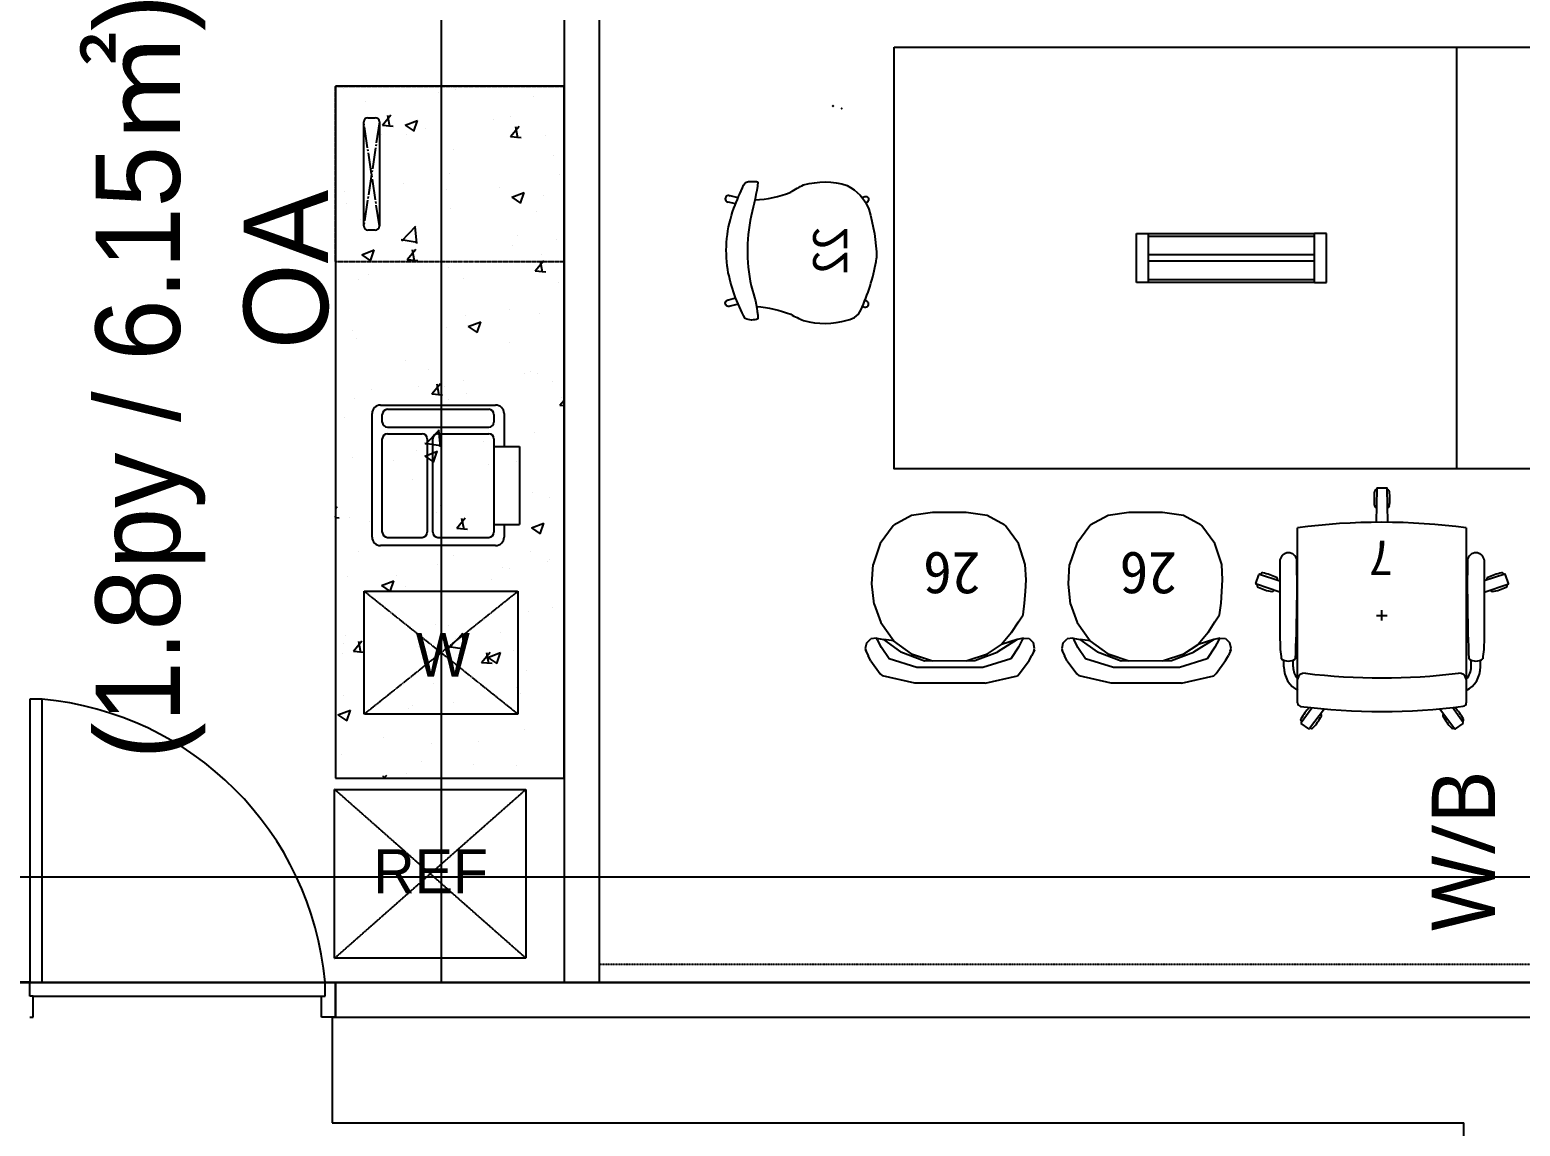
# Model space of a CAD drawing. Header units: millimetres. Extents: x 10479 to 135323, y 879012 to 965592.
# Drawn here: x 55602 to 59843, y 932192 to 935312 of the extents above; entities that cross this region are included whole.
import ezdxf
from ezdxf.enums import TextEntityAlignment as Align

# ---------------------------------------------------------------- set-up
doc = ezdxf.new("R2010")
doc.units = ezdxf.units.MM
doc.header["$PDMODE"] = 2
doc.header["$PDSIZE"] = 15
for name, pattern in [('CENTER', [15, 12, -1, 1, -1]), ('HID', [2.3, 1.5, -0.8]), ('HIDDEN', [0.375, 0.25, -0.125])]:
    doc.linetypes.add(name, pattern=pattern)
for name, color, linetype in [('$CHAR', 3, 'Continuous'), ('72_VITRA_STANDARD_D2_CH_SEAT', 18, 'Continuous'), ('D2SNAP', 1, 'Continuous'), ('보루네오', 140, 'Continuous'), ('비브랜드', 30, 'Continuous'), ('퍼시스', 210, 'Continuous')]:
    doc.layers.add(name, color=color, linetype=linetype)
doc.styles.add('S.A', font='malgun.ttf')
doc.styles.add('돋움', font='')
doc.styles.add('유형1', font='')
doc.styles.get('돋움').set_extended_font_data('Dotum')
doc.styles.get('유형1').set_extended_font_data('HY울릉도L')

# ---------------------------------------------------------------- blocks, each defined once
blk = doc.blocks.new('테이블_회의테이블_퍼시스주문품_3200X1200')
at = {"layer": '퍼시스'}
for p, q in [((1600, 0), (1600, -1200)), ((690, -670), (690, -530)), ((690, -530), (724, -530)), ((724, -670), (724, -530)), ((724, -530), (1196, -530)), ((1196, -539), (724, -539)), ((1196, -670), (1196, -530)), ((1230, -530), (1196, -530)), ((1230, -670), (1230, -530)), ((1966, -670), (1966, -530)), ((1966, -530), (2000, -530)), ((2000, -670), (2000, -530)), ((2000, -530), (2472, -530)), ((2472, -539), (2000, -539)), ((2472, -670), (2472, -530)), ((2506, -530), (2472, -530)), ((2506, -670), (2506, -530)), ((724, -590.5), (1196, -590.5)), ((2000, -590.5), (2472, -590.5)), ((1196, -609.5), (724, -609.5)), ((2472, -609.5), (2000, -609.5)), ((724, -670), (690, -670)), ((724, -661), (1196, -661)), ((1196, -670), (724, -670)), ((1196, -670), (1230, -670)), ((2000, -670), (1966, -670)), ((2000, -661), (2472, -661)), ((2472, -670), (2000, -670)), ((2472, -670), (2506, -670))]:
    blk.add_line(p, q, dxfattribs=at)
blk.add_lwpolyline([(0, 0), (3200, 0), (3200, -1200), (0, -1200)], close=True, dxfattribs=at)
blk = doc.blocks.new('의자_사무용의자_퍼시스_CH0501')
at = {"layer": '퍼시스'}
for p, q in [((-231.3, 304.7, 0), (-200.7, 262.4, 0)), ((-209.8, 322.8, 0), (-230.8, 307.5, 0)), ((-165.2, 266, 0), (-207, 322.3, 0)), ((163.7, 266, 0), (205.6, 322.3, 0)), ((229.9, 304.7, 0), (199.6, 262.8, 0)), ((208.4, 322.8, 0), (229.4, 307.5, 0)), ((-240.2, -248.7), (-240.2, 248.7)), ((240.2, 249), (240.2, -249)), ((-280.5, 146.8), (-280.5, 127.4)), ((-253.9, 146.8), (-253.9, 127.2)), ((252.5, 146.8), (252.5, 127.2)), ((279.1, 146.8), (279.1, 127.4)), ((-291.4, -158), (-291.4, 70)), ((290, -158), (290, 70)), ((-291.4, -65.9), (-358.7, -88.5)), ((290, -65.9), (357.3, -88.5)), ((-360, -91.1), (-351.9, -115.8)), ((-349.4, -117.1), (-291.4, -98.7)), ((348, -117.1), (290, -98.7)), ((358.6, -91.1), (350.5, -115.8)), ((-16.6, -264.9), (-15.1, -360.2)), ((14.9, -360.2), (15.9, -264.9)), ((-13.1, -362.2), (12.9, -362.2))]:
    blk.add_line(p, q, dxfattribs=at)
for centre, radius, start, end in [((-227.3, 297.4, 0), 5.29, 114.2057, 206.9165), ((-229.7, 305.9, 0), 2, 126, 216), ((-208.6, 321.1, 0), 2.02, 36.6029, 125.3971), ((-201.3, 316.4, 0), 5.26, 44.7644, 137.8428), ((-306.4, 216.8, 0), 150, 27.6463, 43.503), ((304.9, 216.8, 0), 150, 136.497, 152.3537), ((199.9, 316.4, 0), 5.26, 42.1572, 135.2356), ((207.2, 321.1, 0), 2.02, 54.6029, 143.3971), ((225.9, 297.4, 0), 5.29, 333.0835, 65.7943), ((228.2, 305.9, 0), 2, 324, 54), ((-230.2, 248.7), 10, 97.433, 180), ((-100.2, 366.6, 0), 150, 208.497, 224.3537), ((1.4, -1526.3), 1800, 82.6548, 97.433), ((-203.8, 265.4, 0), 5.14, 225.0243, 227.4759), ((-178.1, 284.1, 0), 5.13, 301.72, 27.0338), ((176.6, 284.1, 0), 5.13, 152.9662, 238.28), ((98.8, 366.6, 0), 150, 315.7942, 331.503), ((230.2, 249), 10, 0, 82.6548), ((-204.2, 146.8), 76.3, 118.1533, 180), ((202.8, 146.8), 76.3, 0, 61.8467), ((-204.2, 146.8), 49.7, 136.4158, 180), ((-220, 185), 20.5, 190.8536, 276.3109), ((1.4, -1622.1), 1800, 83.0938, 96.9925), ((220.1, 185.3), 20.6, 263.7268, 348.0891), ((202.8, 146.8), 49.7, 360, 41.1552), ((-267.4, 96.6), 33.4, 52.7592, 127.2408), ((266, 96.6), 33.4, 52.7592, 127.2408), ((82.4, 70), 373.9, 171.8204, 180), ((-5272.7, -85.4), 5029.7, 359.173, 2.3769), ((5271.2, -85.4), 5029.7, 177.6231, 180.827), ((-83.9, 70), 373.9, 0, 8.1796), ((-351.3, -85, 0), 5.26, 116.7789, 209.8372), ((-289.1, -215.6, 0), 150, 99.6463, 115.503), ((-313.4, -72.8, 0), 5.13, 13.5995, 99.0235), ((312, -72.8, 0), 5.13, 80.9765, 166.4005), ((287.6, -215.6, 0), 150, 64.497, 80.3537), ((349.8, -85, 0), 5.26, 330.1628, 63.2211), ((-358.1, -90.4), 2.02, 108.583, 197.417), ((-350, -115.2), 2, 198, 288), ((-341.3, -115.6), 5.24, 185.791, 279.5205), ((-367.8, 26.7), 150, 280.497, 296.3537), ((-303.5, -103.1), 5.13, 296.9669, 24.1581), ((302.1, -103.1), 5.13, 155.8419, 243.0331), ((366.4, 26.7), 150, 243.6463, 259.503), ((339.9, -115.6), 5.24, 260.4795, 354.209), ((348.6, -115.2), 2, 252, 342), ((356.6, -90.4), 2.02, 342.583, 71.417), ((-267.4, -153.6), 24.4, 190.3889, 349.6111), ((266, -153.6), 24.4, 190.3889, 349.6111), ((1.4, 1535), 1800, 262.2875, 277.6252), ((127.3, -333.2), 150, 171.6463, 187.503), ((-15.9, -312.4), 5.34, 91.136, 169.924), ((15.6, -312.4), 5.34, 10.076, 91.9846), ((-127.5, -333.2), 150, 352.497, 8.3537), ((-16.2, -352), 5.27, 188.8366, 282.0412), ((-13.1, -360.2), 2, 180, 270), ((12.9, -360.2), 2, 270, 0), ((16, -352), 5.27, 257.9588, 351.1634)]:
    blk.add_arc(centre, radius, start, end, dxfattribs=at)
blk.add_point((0, 0), dxfattribs=at)
blk.add_text('7', height=100).set_placement((-31.1, -212.4))
blk = doc.blocks.new('의자_회의용의자_보루네오_UC805SZ')
at = {"layer": '보루네오'}
for p, q in [((206135.1, 39623.3), (206085.4, 39607.2)), ((206171.5, 39625.4), (206135.1, 39623.3)), ((206198.8, 39624), (206171.5, 39625.4)), ((206226.8, 39621.9), (206198.8, 39624)), ((206254.1, 39618.4), (206226.8, 39621.9)), ((206270.9, 39607.2), (206254.1, 39618.4)), ((206309.4, 39619.1), (206310.8, 39632.4)), ((206309.4, 39619.1), (206309.4, 39619.1)), ((206313.6, 39616.3), (206309.4, 39619.1)), ((206309.4, 39619.1), (206312.9, 39604.4)), ((206310.8, 39632.4), (206320.6, 39642.9)), ((206313.6, 39616.3), (206331.1, 39607.2)), ((206313.6, 39616.3), (206313.6, 39616.3)), ((206333.9, 39645.7), (206320.6, 39642.9)), ((206340.9, 39643.6), (206333.9, 39645.7)), ((206337.4, 39645), (206350.7, 39639.4)), ((206362.6, 39632.4), (206350.7, 39639.4)), ((206393.4, 39610), (206362.6, 39632.4)), ((206085.4, 39607.2), (206043.4, 39576.4)), ((206296.1, 39591.1), (206270.9, 39607.2)), ((206296.1, 39591.1), (206324.8, 39567.3)), ((206312.9, 39604.4), (206343, 39556.8)), ((206312.9, 39604.4), (206324.8, 39567.3)), ((206331.1, 39607.2), (206359.1, 39589)), ((206359.1, 39589), (206379.4, 39523.2)), ((206399, 39605.1), (206393.4, 39610)), ((206416.5, 39528.1), (206399, 39605.1)), ((206042, 39575), (206018.9, 39533)), ((206042, 39575), (206043.4, 39576.4)), ((206347.2, 39533.7), (206324.8, 39567.3)), ((206362.6, 39504.3), (206343, 39556.8)), ((206018.9, 39533), (206011.9, 39483.3)), ((206363.3, 39483.3), (206347.2, 39533.7)), ((206379.4, 39523.2), (206379.4, 39366.4)), ((206416.5, 39528.1), (206416.5, 39361.5)), ((206011.9, 39483.3), (206011.9, 39403.5)), ((206363.3, 39384.6), (206362.6, 39504.3)), ((206011.9, 39403.5), (206018.9, 39353.8)), ((206342.3, 39328.6), (206363.3, 39384.6)), ((206347.2, 39353.8), (206363.3, 39403.5)), ((206347.2, 39353.1), (206363.3, 39403.5)), ((206018.9, 39353.8), (206042, 39311.8)), ((206315.7, 39310.4), (206347.2, 39353.1)), ((206379.4, 39366.4), (206359.1, 39300.6)), ((206416.5, 39361.5), (206399, 39285.2)), ((206043.4, 39310.4), (206042, 39311.8)), ((206043.4, 39310.4), (206085.4, 39279.6)), ((206273, 39281), (206315.7, 39311.8)), ((206342.3, 39328.6), (206312.9, 39288)), ((206315.7, 39311.8), (206312.9, 39288)), ((206359.1, 39300.6), (206331.8, 39282.4)), ((206085.4, 39279.6), (206135.1, 39262.8)), ((206180.6, 39260), (206135.1, 39262.8)), ((206228.9, 39264.9), (206180.6, 39260)), ((206228.9, 39264.9), (206273, 39281)), ((206309.4, 39270.5), (206312.9, 39288)), ((206313.6, 39273.3), (206309.4, 39270.5)), ((206309.4, 39270.5), (206311.5, 39257.2)), ((206331.8, 39282.4), (206313.6, 39273.3)), ((206363.3, 39257.2), (206394.1, 39279.6)), ((206394.1, 39279.6), (206399, 39285.2)), ((206321.3, 39246.7), (206311.5, 39257.2)), ((206321.3, 39246.7), (206334.6, 39243.9)), ((206334.6, 39243.9), (206341.6, 39246)), ((206338.1, 39244.6), (206351.4, 39250.9)), ((206363.3, 39257.2), (206351.4, 39250.9))]:
    blk.add_line(p, q, dxfattribs=at)
blk.add_text('26', height=100, rotation=270).set_placement((206106, 39517.3))
blk = doc.blocks.new('72VIVS2D_44023000_000005')
at = {"layer": '72_VITRA_STANDARD_D2_CH_SEAT'}
for points in [[(0, 0.3), (0, 0.3), (0, 0.3), (0, 0.3), (0, 0.3), (0, 0.3), (0, 0.3), (0, 0.3), (0, 0.3), (0, 0.3), (0, 0.3), (0, 0.3), (0, -0.1), (0, -0.1), (0, -0.1), (0, -0.2), (0, -0.2), (0, -0.2), (0, -0.2), (0, -0.2), (0, -0.2), (0, -0.2), (0, -0.3), (0, -0.3), (0.1, -0.3), (0.1, -0.3), (0.1, -0.3), (0.1, -0.3), (0.1, -0.3), (0.1, -0.3), (0.1, -0.3), (0.1, -0.3), (0.1, -0.3), (0.1, -0.3), (0.1, -0.3), (0.1, -0.3), (0.1, -0.3), (0.1, -0.3), (0.1, -0.2), (0.1, -0.2), (0.1, -0.2), (0.1, -0.2), (0.1, -0.2), (0.3, -0.2), (0.3, -0.2), (0.4, -0.2), (0.4, -0.2), (0.4, -0.2), (0.4, -0.2), (0.4, -0.2), (0.4, -0.3), (0.4, -0.3), (0.4, -0.3), (0.4, -0.3), (0.4, -0.3), (0.4, -0.3), (0.4, -0.3), (0.4, -0.3), (0.4, -0.3), (0.5, -0.3), (0.5, -0.3), (0.5, -0.3), (0.5, -0.3), (0.5, -0.3), (0.5, -0.3), (0.5, -0.3), (0.5, -0.2), (0.5, -0.2), (0.5, -0.2), (0.5, -0.2), (0.5, -0.2), (0.5, -0.2), (0.5, -0.1), (0.5, -0.1), (0.5, -0.1), (0.5, -0.1), (0.5, 0.3), (0.5, 0.3), (0.5, 0.3), (0.5, 0.3), (0.5, 0.3), (0.5, 0.3), (0.5, 0.3), (0.5, 0.3), (0.5, 0.3), (0.5, 0.3), (0.5, 0.3), (0.5, 0.3), (0.5, 0.3), (0.5, 0.3), (0.5, 0.3), (0.5, 0.3), (0.5, 0.3), (0.5, 0.3), (0.5, 0.3), (0.5, 0.3), (0.5, 0.3), (0.5, 0.2), (0.5, 0.2), (0.5, 0.2), (0.5, 0.2), (0.5, 0.2), (0.4, 0.2), (0.4, 0.2), (0.4, 0.2), (0.4, 0.2), (0.3, 0.2), (0.3, 0.2), (0.3, 0.3), (0.3, 0.3), (0.2, 0.2), (0.2, 0.2), (0.1, 0.2), (0.1, 0.2), (0.1, 0.2), (0.1, 0.2), (0.1, 0.2), (0.1, 0.2), (0.1, 0.2), (0.1, 0.2), (0.1, 0.2), (0, 0.3), (0, 0.3), (0, 0.3), (0, 0.3), (0, 0.3), (0, 0.3), (0, 0.3), (0, 0.3), (0, 0.3)], [(0, -0.1), (0, -0.1), (0, -0.1), (0, 0.2), (0.1, 0.2), (0.1, -0.2), (0.1, -0.2), (0.1, -0.2), (0.1, -0.2), (0.1, -0.2), (0, -0.2), (0, -0.2), (0, -0.2), (0, -0.2), (0, -0.1)], [(0, 0.2), (0, 0.2), (0, 0.2), (0, 0.2), (0, 0.2), (0, 0.2), (0, 0.2)], [(0.5, 0.2), (0.4, 0.2), (0.4, 0.2), (0.4, 0.2), (0.3, 0.2), (0.3, 0.2), (0.3, 0.2), (0.3, 0.2), (0.2, 0.2), (0.2, 0.2), (0.1, 0.2), (0.1, 0.2), (0.1, 0.2), (0.1, 0.2)], [(0.1, 0.2), (0.1, 0.2), (0.1, 0.2), (0.1, 0.2), (0.1, 0.2), (0.1, 0.2), (0.1, 0.2), (0.1, 0.2), (0.1, 0.2), (0.1, 0.2), (0.1, 0.2), (0.1, 0.2), (0.1, 0.2)], [(0.4, 0.2), (0.4, 0.2), (0.4, 0.2), (0.4, 0.2), (0.4, 0.2), (0.4, 0.2), (0.4, 0.2), (0.4, 0.2), (0.4, 0.2), (0.4, 0.2), (0.4, 0.2), (0.4, 0.2), (0.4, 0.2)], [(0.5, -0.1), (0.5, -0.1), (0.5, -0.2), (0.5, -0.2), (0.5, -0.2), (0.5, -0.2), (0.5, -0.2), (0.4, -0.2), (0.4, -0.2), (0.5, -0.2), (0.5, -0.2), (0.5, 0.2), (0.5, 0.2), (0.5, 0.2), (0.5, -0.1)], [(0.5, 0.2), (0.5, 0.2), (0.5, 0.2), (0.5, 0.2), (0.5, 0.2), (0.5, 0.2), (0.5, 0.2), (0.5, 0.2)]]:
    blk.add_lwpolyline(points, dxfattribs=at)
at = {"layer": 'D2SNAP'}
for points in [[(0.3, 0), (0.3, 0), (0.3, 0), (0.3, 0), (0.3, 0), (0.3, 0), (0.3, 0), (0.3, 0), (0.3, 0), (0.3, 0), (0.3, 0), (0.2, 0), (0.2, 0), (0.2, 0), (0.2, 0), (0.2, 0), (0.2, 0), (0.2, 0), (0.2, 0), (0.2, 0), (0.2, 0), (0.2, 0), (0.3, 0), (0.3, 0), (0.3, 0), (0.3, 0), (0.3, 0), (0.3, 0), (0.3, 0), (0.3, 0), (0.3, 0), (0.3, 0), (0.3, 0)], [(0.2, 0), (0.3, 0)], [(0.2, 0), (0.3, 0)]]:
    blk.add_lwpolyline(points, dxfattribs=at)
blk = doc.blocks.new('의자_회의용의자_사제_기타인테리어의자')
at = {"layer": '비브랜드'}
for p, q in [((262.2, 444.2), (256.6, 466.8)), ((278.9, 451), (273.7, 471.8)), ((547.4, 451), (552.6, 471.8)), ((564.1, 444.2), (569.7, 466.8)), ((260.2, 92.2), (258.7, 86.4)), ((570.8, 90.3), (571.8, 86.4)), ((275.8, 81.4), (275.8, 81.3)), ((554.2, 83.2), (554.7, 81.3))]:
    blk.add_line(p, q, dxfattribs=at)
blk.add_lwpolyline([(216.2, 387.5, 0.032414), (312.7, 406.8, -0.114227), (525.7, 403.5, 0.075794), (606, 387.7, 0.220067), (605.3, 423.8, 0.080313), (466, 473.6, 0.126188), (291.3, 455.9, 0.013435), (225.5, 428.3, 0.306418), (215.2, 407.9, 0.010489), (215.7, 391.9, 0.038147)], format="xyb", close=True, dxfattribs=at)
for points in [[(267.9, 396.2, -0.078517), (245.5, 294.2, 0.039906), (225.2, 257.5, 0.145585), (226.3, 134, 0.182904), (294.4, 72.3, 0.069317), (433.6, 50)], [(571.2, 391.4, 0.074888), (593.3, 294.2, -0.041132), (610.8, 257.5, -0.145585), (609.8, 134, -0.297132), (572.8, 91.2, -0.067318), (433.6, 50)]]:
    blk.add_lwpolyline(points, format="xyb", dxfattribs=at)
at = {"layer": '비브랜드', "extrusion": (0, 0, -1)}
for centre, start_param, end_param in [((264.6, 471.3), 3.41366, 7.009743), ((563.8, 81.9), 0.272067, 3.868151)]:
    blk.add_ellipse(centre, major_axis=(6.48, 6.48), ratio=1, start_param=start_param, end_param=end_param, dxfattribs=at)
at = {"layer": '비브랜드'}
for centre, start_param, end_param in [((561.7, 471.3), 0.272067, 3.868151), ((266.7, 81.9), 3.41366, 7.009743)]:
    blk.add_ellipse(centre, major_axis=(6.48, -6.48), ratio=1, start_param=start_param, end_param=end_param, dxfattribs=at)
for p in [(0, 174.1), (7.3, 149.6)]:
    blk.add_blockref('72VIVS2D_44023000_000005', p, dxfattribs=at)
blk.add_text('22', height=100).set_placement((343.9, 133.4))
blk = doc.blocks.new('14F')
at = {"color": 8, "linetype": 'HIDDEN'}
for p, q in [((-143228.1, 763441.9), (-143228.1, 759441.9)), ((-143447.1, 760204.5), (-143009.1, 760554.5)), ((-143009.1, 760204.5), (-143447.1, 760554.5)), ((-143447.1, 760554.5), (-143009.1, 760554.5)), ((-143447.1, 760204.5), (-143447.1, 760554.5)), ((-143009.1, 760554.5), (-143009.1, 760204.5)), ((-143009.1, 760204.5), (-143447.1, 760204.5)), ((-142986.7, 759510.2), (-143530.7, 759990.2)), ((-143530.7, 759510.2), (-142986.7, 759990.2)), ((-143530.7, 759990.2), (-142986.7, 759990.2)), ((-143530.7, 759510.2), (-143530.7, 759990.2)), ((-142986.7, 759990.2), (-142986.7, 759510.2)), ((-142986.7, 759510.2), (-143530.7, 759510.2))]:
    blk.add_line(p, q, dxfattribs=at)
at = {"color": 8}
for p, q in [((-142878.1, 763441.9), (-142878.1, 759441.9)), ((-142778.1, 763441.9), (-142778.1, 759441.9)), ((-142878.1, 761991.9), (-143528.1, 761991.9)), ((-143528.1, 761991.9), (-143528.1, 760021.9)), ((-142878.1, 760021.9), (-142878.1, 761991.9)), ((-143424.3, 760708.5), (-143424.3, 761060.1)), ((-143400.1, 761084.3), (-143072.8, 761084.3)), ((-143395.3, 761035.8), (-143395.3, 761057.6)), ((-143380.7, 761072.2), (-143092.2, 761072.2)), ((-143077.7, 761057.6), (-143077.7, 761035.8)), ((-143048.6, 761060.1), (-143048.6, 760966.1)), ((-143380.7, 761021.3), (-143092.2, 761021.3)), ((-143395.3, 760722.1), (-143395.3, 760987.9)), ((-143380.7, 761002.5), (-143281.8, 761002.5)), ((-143267.3, 760987.9), (-143267.3, 760722.1)), ((-143251.5, 760722.1), (-143251.5, 760987.9)), ((-143236.9, 761002.5), (-143092.2, 761002.5)), ((-143077.7, 760987.9), (-143077.7, 760722.1)), ((-143077.7, 760966.1), (-143005.2, 760966.1)), ((-143005.2, 760966.1), (-143005.2, 760743.9)), ((-143077.7, 760743.9), (-143005.2, 760743.9)), ((-143048.6, 760743.9), (-143048.6, 760708.5)), ((-143072.8, 760684.3), (-143400.1, 760684.3)), ((-143380.7, 760707.5), (-143281.8, 760707.5)), ((-143236.9, 760707.5), (-143092.2, 760707.5)), ((-144398.1, 760247.5), (-144398.1, 759441.9)), ((-144363.1, 759441.9), (-144363.1, 760246.9)), ((-143528.1, 760021.9), (-142878.1, 760021.9)), ((-168118.1, 759741.9), (-136817.1, 759741.9)), ((-149576.3, 759441.9), (-136818.1, 759439.9)), ((-144398.1, 759441.9), (-144428.1, 759441.9)), ((-144398.1, 759441.9), (-144363.1, 759441.9)), ((-144398.1, 759401.9), (-144398.1, 759441.9)), ((-144363.1, 759441.9), (-143558.1, 759441.9)), ((-143558.1, 759401.9), (-143558.1, 759441.9)), ((-143558.1, 759441.9), (-143528.1, 759441.9)), ((-143528.1, 759341.9), (-143528.1, 759441.9)), ((-143528.1, 759441.9), (-136718.1, 759441.9)), ((-143528.1, 759441.9), (-143528.1, 759341.9)), ((-144388.1, 759401.9), (-144398.1, 759401.9)), ((-144388.1, 759401.9), (-143568.1, 759401.9)), ((-144388.1, 759341.9), (-144388.1, 759401.9)), ((-143568.1, 759401.9), (-143558.1, 759401.9)), ((-143568.1, 759341.9), (-143568.1, 759401.9)), ((-144398.1, 759341.9), (-144388.1, 759341.9)), ((-143558.1, 759341.9), (-143568.1, 759341.9)), ((-143528.1, 759341.9), (-143558.1, 759341.9)), ((-143558.1, 759341.9), (-143558.1, 759341.9)), ((-143538.1, 759341.9), (-137618.1, 759341.9)), ((-143538.1, 759341.9), (-143538.1, 759041.9)), ((-143538.1, 759041.9), (-140318.1, 759041.9)), ((-140318.1, 756341.9), (-140318.1, 759041.9))]:
    blk.add_line(p, q, dxfattribs=at)
at = {"color": 8, "linetype": 'HIDDEN', "ltscale": 2}
for p, q in [((-143528.1, 761491.9), (-143528.1, 761991.9)), ((-143528.1, 761991.9), (-142878.1, 761991.9)), ((-142878.1, 761991.9), (-142878.1, 761491.9)), ((-142878.1, 761491.9), (-143528.1, 761491.9))]:
    blk.add_line(p, q, dxfattribs=at)
at = {"color": 8, "linetype": 'Continuous'}
for p, q in [((-143506.2, 761985), (-143506.2, 761985)), ((-143444.2, 761949.3), (-143444.2, 761949.3)), ((-143235, 761973.5), (-143235, 761973.5)), ((-143187.6, 761981.8), (-143187.6, 761981.8)), ((-142963.8, 761962.1), (-142963.8, 761962.1)), ((-143394.9, 761880.4), (-143370.4, 761909.6)), ((-143374, 761876), (-143379.8, 761907.8)), ((-143030.5, 761906), (-143030.5, 761906)), ((-143394.9, 761880.4), (-143364.6, 761877.7)), ((-143330.1, 761880.3), (-143294.5, 761893.9)), ((-143330.1, 761880.2), (-143304.8, 761863.2)), ((-143305, 761863.3), (-143294.7, 761894)), ((-143271.3, 761871.7), (-143271.3, 761871.7)), ((-143078.9, 761897), (-143078.9, 761897)), ((-143030.6, 761848.6), (-143006.1, 761877.7)), ((-143009.6, 761844.1), (-143015.5, 761875.9)), ((-143398.5, 761854.9), (-143398.5, 761854.9)), ((-143326.8, 761855.2), (-143326.8, 761855.2)), ((-143030.6, 761848.5), (-143000.2, 761845.8)), ((-142929.9, 761850.8), (-142929.9, 761850.8)), ((-143450.4, 761780.2), (-143450.4, 761780.2)), ((-143193.8, 761812.7), (-143193.8, 761812.7)), ((-142908.8, 761794.5), (-142908.8, 761794.5)), ((-143205.1, 761743.6), (-143205.1, 761743.6)), ((-142891.7, 761738.9), (-142891.7, 761738.9)), ((-143501.3, 761692.8), (-143501.3, 761692.8)), ((-143333.9, 761713.9), (-143333.9, 761713.9)), ((-143212.6, 761696.6), (-143212.6, 761696.6)), ((-143062.8, 761702.5), (-143062.8, 761702.5)), ((-143026.8, 761675.7), (-142991.3, 761689.4)), ((-143001.8, 761658.7), (-142991.5, 761689.4)), ((-143498, 761657.2), (-143498, 761657.2)), ((-143405, 761671.3), (-143405, 761671.3)), ((-143026.9, 761675.7), (-143001.6, 761658.7)), ((-142936.1, 761681.7), (-142936.1, 761681.7)), ((-143456.5, 761611.1), (-143456.5, 761611.1)), ((-143226.8, 761645.7), (-143226.8, 761645.7)), ((-143199.9, 761643.6), (-143199.9, 761643.6)), ((-142955.7, 761634.3), (-142955.7, 761634.3)), ((-143339.4, 761551.6), (-143299.8, 761592.8)), ((-143296.4, 761544.3), (-143302, 761592.5)), ((-143011.1, 761565.8), (-143011.1, 761565.8)), ((-143453.7, 761511.9), (-143418.1, 761525.6)), ((-143428.6, 761494.9), (-143418.3, 761525.6)), ((-143341, 761555), (-143295.8, 761548)), ((-143324.4, 761498.3), (-143300, 761527.5)), ((-143303.5, 761493.8), (-143309.3, 761525.7)), ((-143025.4, 761538.5), (-143025.4, 761538.5)), ((-142898.2, 761555.3), (-142898.2, 761555.3)), ((-143453.7, 761511.9), (-143428.4, 761494.8)), ((-143346.2, 761496.3), (-143346.2, 761496.3)), ((-143324.5, 761498.2), (-143294.1, 761495.6)), ((-143307.3, 761515), (-143307.3, 761515)), ((-142960.1, 761466.4), (-142935.6, 761495.6)), ((-142939.1, 761462), (-142945, 761493.8)), ((-142942.3, 761512.6), (-142942.3, 761512.6)), ((-143462.7, 761442), (-143462.7, 761442)), ((-143435, 761455.7), (-143435, 761455.7)), ((-143206.1, 761474.5), (-143206.1, 761474.5)), ((-143163.8, 761444.3), (-143163.8, 761444.3)), ((-142960.1, 761466.4), (-142929.7, 761463.7)), ((-142892.7, 761432.8), (-142892.7, 761432.8)), ((-143031.9, 761354.9), (-143031.9, 761354.9)), ((-143159, 761338.2), (-143159, 761338.2)), ((-143150.5, 761307.3), (-143125.2, 761290.3)), ((-143150.4, 761307.4), (-143114.9, 761321)), ((-143125.4, 761290.4), (-143115.1, 761321.1)), ((-142948.4, 761343.5), (-142948.4, 761343.5)), ((-143479.9, 761295.9), (-143479.9, 761295.9)), ((-143468.9, 761272.9), (-143468.9, 761272.9)), ((-143212.3, 761305.4), (-143212.3, 761305.4)), ((-143032, 761262.7), (-143032, 761262.7)), ((-143328.3, 761211.9), (-143328.3, 761211.9)), ((-143262.8, 761184.7), (-143262.8, 761184.7)), ((-143292.7, 761137.8), (-143292.7, 761137.8)), ((-143254, 761116.2), (-143229.5, 761145.4)), ((-143233, 761111.7), (-143238.9, 761143.6)), ((-143165.5, 761154.5), (-143165.5, 761154.5)), ((-142991.6, 761173.2), (-142991.6, 761173.2)), ((-142973.1, 761179.9), (-142973.1, 761179.9)), ((-142954.6, 761174.4), (-142954.6, 761174.4)), ((-142910.3, 761151.2), (-142910.3, 761151.2)), ((-143475.1, 761103.8), (-143475.1, 761103.8)), ((-143426.8, 761127.9), (-143426.8, 761127.9)), ((-143254, 761116.1), (-143223.6, 761113.5)), ((-143218.5, 761136.3), (-143218.5, 761136.3)), ((-143206.6, 761100.4), (-143206.6, 761100.4)), ((-143155.6, 761116.4), (-143155.6, 761116.4)), ((-142889.6, 761084.3), (-142878.1, 761098)), ((-142884.5, 761105), (-142884.5, 761105)), ((-142889.6, 761084.2), (-142878.1, 761083.2)), ((-143502.8, 761049.5), (-143502.8, 761049.5)), ((-143272, 760972.6), (-143232.4, 761013.9)), ((-143229.1, 760965.3), (-143234.7, 761013.6)), ((-143273.7, 760976.1), (-143228.5, 760969.1)), ((-143106.7, 760979.5), (-143106.7, 760979.5)), ((-142960.8, 761005.3), (-142960.8, 761005.3)), ((-143481.2, 760934.7), (-143481.2, 760934.7)), ((-143426.3, 760937.4), (-143426.3, 760937.4)), ((-143363.8, 760926.5), (-143363.8, 760926.5)), ((-143299.1, 760954.2), (-143299.1, 760954.2)), ((-143274.1, 760939), (-143238.5, 760952.6)), ((-143274.1, 760939), (-143248.8, 760921.9)), ((-143249, 760922), (-143238.7, 760952.7)), ((-143224.6, 760967.2), (-143224.6, 760967.2)), ((-143092.6, 760915), (-143092.6, 760915)), ((-143012.6, 760922.6), (-143012.6, 760922.6)), ((-143308.8, 760871.7), (-143308.8, 760871.7)), ((-142967, 760836.2), (-142967, 760836.2)), ((-142919.5, 760821.4), (-142919.5, 760821.4)), ((-143528.1, 760789.5), (-143523.4, 760795.2)), ((-143526.9, 760761.5), (-143528.1, 760768.3)), ((-143528.1, 760764.2), (-143517.5, 760763.2)), ((-143487.4, 760765.5), (-143487.4, 760765.5)), ((-143240.4, 760779.2), (-143240.4, 760779.2)), ((-143230.8, 760798.1), (-143230.8, 760798.1)), ((-143183.5, 760734.1), (-143159, 760763.3)), ((-143162.5, 760729.6), (-143168.4, 760761.5)), ((-143432.8, 760753.8), (-143432.8, 760753.8)), ((-143183.5, 760734), (-143153.1, 760731.4)), ((-142970.8, 760734.5), (-142935.3, 760748.1)), ((-142970.8, 760734.4), (-142945.6, 760717.4)), ((-142945.8, 760717.5), (-142935.5, 760748.2)), ((-143462.7, 760666.9), (-143462.7, 760666.9)), ((-143237, 760629), (-143237, 760629)), ((-143191.6, 760655.4), (-143191.6, 760655.4)), ((-142973.1, 760667), (-142973.1, 760667)), ((-142926, 760637.8), (-142926, 760637.8)), ((-142920.4, 760644), (-142920.4, 760644)), ((-143493.6, 760596.4), (-143493.6, 760596.4)), ((-143355.6, 760598.6), (-143355.6, 760598.6)), ((-143084.5, 760587.2), (-143084.5, 760587.2)), ((-143053.2, 760621), (-143053.2, 760621)), ((-143033.5, 760619.5), (-143033.5, 760619.5)), ((-143397.7, 760570.6), (-143362.1, 760584.3)), ((-143397.7, 760570.6), (-143372.4, 760553.5)), ((-143374, 760578.8), (-143374, 760578.8)), ((-143372.6, 760553.6), (-143362.3, 760584.3)), ((-143329.8, 760568.6), (-143329.8, 760568.6)), ((-142911.8, 760507.9), (-142911.8, 760507.9)), ((-143243.2, 760459.8), (-143243.2, 760459.8)), ((-142979.3, 760497.9), (-142979.3, 760497.9)), ((-143499.8, 760427.3), (-143499.8, 760427.3)), ((-143208.1, 760457.1), (-143208.1, 760457.1)), ((-143204.7, 760393.7), (-143165.1, 760434.9)), ((-143186.8, 760420.7), (-143186.8, 760420.7)), ((-143161.7, 760386.4), (-143167.3, 760434.7)), ((-143059.7, 760437.4), (-143059.7, 760437.4)), ((-143507.7, 760378.4), (-143507.7, 760378.4)), ((-143504.3, 760406.2), (-143504.3, 760406.2)), ((-143477.4, 760383.9), (-143452.9, 760413)), ((-143477.4, 760383.8), (-143447, 760381.1)), ((-143456.4, 760379.4), (-143462.3, 760411.2)), ((-143292.6, 760397.2), (-143292.6, 760397.2)), ((-143206.3, 760397.2), (-143161.1, 760390.2)), ((-143113, 760352), (-143088.5, 760381.2)), ((-143092, 760347.5), (-143097.9, 760379.4)), ((-143094.4, 760366.1), (-143058.9, 760379.7)), ((-143069.4, 760349.1), (-143059.1, 760379.8)), ((-143021.5, 760385.7), (-143021.5, 760385.7)), ((-143113, 760351.9), (-143082.6, 760349.2)), ((-143094.4, 760366.1), (-143069.2, 760349)), ((-143249.4, 760290.7), (-143249.4, 760290.7)), ((-142985.5, 760328.8), (-142985.5, 760328.8)), ((-143505.9, 760258.2), (-143505.9, 760258.2)), ((-143014.1, 760279.3), (-143014.1, 760279.3)), ((-143000.9, 760262.4), (-143000.9, 760262.4)), ((-143521.3, 760202.2), (-143485.7, 760215.9)), ((-143496.2, 760185.2), (-143485.9, 760215.9)), ((-143320.5, 760220.3), (-143320.5, 760220.3)), ((-143310.3, 760228.4), (-143310.3, 760228.4)), ((-143193.3, 760237), (-143193.3, 760237)), ((-143521.3, 760202.2), (-143496, 760185.2)), ((-143391.6, 760137.6), (-143391.6, 760137.6)), ((-143255.5, 760121.6), (-143255.5, 760121.6)), ((-143120.4, 760126.1), (-143120.4, 760126.1)), ((-142991.7, 760159.7), (-142991.7, 760159.7)), ((-143512.1, 760089.1), (-143512.1, 760089.1)), ((-143326.9, 760036.7), (-143326.9, 760036.7)), ((-143284.4, 760069.4), (-143284.4, 760069.4)), ((-143134.5, 760062), (-143134.5, 760062)), ((-143013.3, 760057.9), (-143013.3, 760057.9)), ((-143390.5, 760021.9), (-143391.8, 760029.1)), ((-143389.9, 760021.9), (-143382.4, 760030.9))]:
    blk.add_line(p, q, dxfattribs=at)
at = {"color": 8, "ltscale": 2}
for p, q in [((-143436.1, 761901.9), (-143415.1, 761901.9)), ((-143448.1, 761593.9), (-143448.1, 761889.9)), ((-143403.1, 761889.9), (-143403.1, 761593.9)), ((-143415.1, 761581.9), (-143436.1, 761581.9))]:
    blk.add_line(p, q, dxfattribs=at)
at = {"color": 8, "linetype": 'CENTER', "ltscale": 5}
for p, q in [((-143403.1, 761889.9), (-143448.1, 761593.9)), ((-143403.1, 761593.9), (-143448.1, 761889.9))]:
    blk.add_line(p, q, dxfattribs=at)
at = {"color": 8, "linetype": 'HID', "ltscale": 0.1}
blk.add_line((-138067.9, 759491.9), (-142778.1, 759491.9), dxfattribs=at)
at = {"color": 8, "ltscale": 2}
for centre, start, end in [((-143436.1, 761889.9), 90, 180), ((-143415.1, 761889.9), 0, 90), ((-143436.1, 761593.9), 180, 270), ((-143415.1, 761593.9), 270, 0)]:
    blk.add_arc(centre, 12, start, end, dxfattribs=at)
at = {"color": 8}
for centre, radius, start, end in [((-143400.1, 761060.1), 24.2, 90, 180), ((-143380.7, 761057.6), 14.5, 90, 180), ((-143092.2, 761057.6), 14.5, 0, 90), ((-143072.8, 761060.1), 24.2, 0, 90), ((-143380.7, 761035.8), 14.5, 180, 270), ((-143092.2, 761035.8), 14.5, 270, 0), ((-143380.7, 760987.9), 14.5, 90, 180), ((-143281.8, 760987.9), 14.5, 0, 90), ((-143236.9, 760987.9), 14.5, 90, 180), ((-143092.2, 760987.9), 14.5, 0, 90), ((-143380.7, 760722.1), 14.5, 180, 270), ((-143281.8, 760722.1), 14.5, 270, 0), ((-143236.9, 760722.1), 14.5, 180, 270), ((-143092.2, 760722.1), 14.5, 270, 0), ((-143400.1, 760708.5), 24.2, 180, 270), ((-143072.8, 760708.5), 24.2, 270, 0), ((-144398.1, 759107.5), 1140, 88.2406, 90), ((-144442.4, 759362.7), 887.8, 5.1227, 84.8773)]:
    blk.add_arc(centre, radius, start, end, dxfattribs=at)
at = {"color": 8, "style": '돋움'}
blk.add_text('(1.8py / 6.15㎡)', height=240, rotation=90, dxfattribs=at).set_placement((-144091, 761164.7), align=Align.MIDDLE_CENTER)
blk.add_text('OA', height=240, rotation=90, dxfattribs=at).set_placement((-143549.5, 761469.8), align=Align.CENTER)
at = {"color": 8, "linetype": 'Continuous', "style": '유형1'}
for s, p in [('W', (-143300.1, 760310.8)), ('REF', (-143421.1, 759695, -1.5))]:
    blk.add_text(s, height=125, dxfattribs=at).set_placement(p)
at = {"color": 8, "style": 'S.A'}
blk.add_text('W/B', height=180, rotation=90, dxfattribs=at).set_placement((-140229, 759586.2))
at = {"color": 8, "linetype": 'ByBlock', "ltscale": 0.1, "style": '돋움'}
for tag, p in [('HRD기획팀', (-160031.5, 780698.2, 0)), ('인재전략팀', (-162408.7, 780698.2, 0)), ('기업문화팀', (-157519.3, 780698.2, 0)), ('뷰티교육팀', (-152663.4, 780698.2, 0)), ('자산관리팀', (-147978.3, 780698.2, 0)), ('그룹HR팀', (-166987.1, 780698.2, 0)), ('법무팀', (-145354.1, 780698.2, 0)), ('특허팀', (-142261.1, 780698.2, 0)), ('상표팀', (-139438.1, 780698.2, 0))]:
    blk.add_attdef(tag, text='', height=356.2, rotation=90, dxfattribs=at).set_placement(p, align=Align.MIDDLE_CENTER)
at = {"color": 8, "style": '돋움'}
blk.add_attdef('1', text='', height=420, rotation=180, dxfattribs=at).set_placement((-143911.2, 758189), align=Align.MIDDLE)

msp = doc.modelspace()

# ---------------------------------------------------------------- block references
at = {"layer": '$CHAR', "color": 1}
msp.add_blockref('14F', (200000, 173159.8), dxfattribs=at)
at = {"layer": '보루네오', "xscale": 1.2, "yscale": 1.2, "zscale": 1.2, "rotation": 270}
for p in [(10886.2, 1181152.3), (11445.3, 1181152.3)]:
    msp.add_blockref('의자_회의용의자_보루네오_UC805SZ', p, dxfattribs=at)
at = {"layer": '비브랜드', "xscale": -1, "rotation": 90}
msp.add_blockref('의자_회의용의자_사제_기타인테리어의자', (58061.3, 935095.5), dxfattribs=at)
at = {"layer": '퍼시스'}
msp.add_blockref('테이블_회의테이블_퍼시스주문품_3200X1200', (58061.3, 935262.6), dxfattribs=at)
at = {"layer": '퍼시스', "rotation": 180}
msp.add_blockref('의자_사무용의자_퍼시스_CH0501', (59449.2, 933645.4), dxfattribs=at)

doc.saveas('drawing.dxf')
